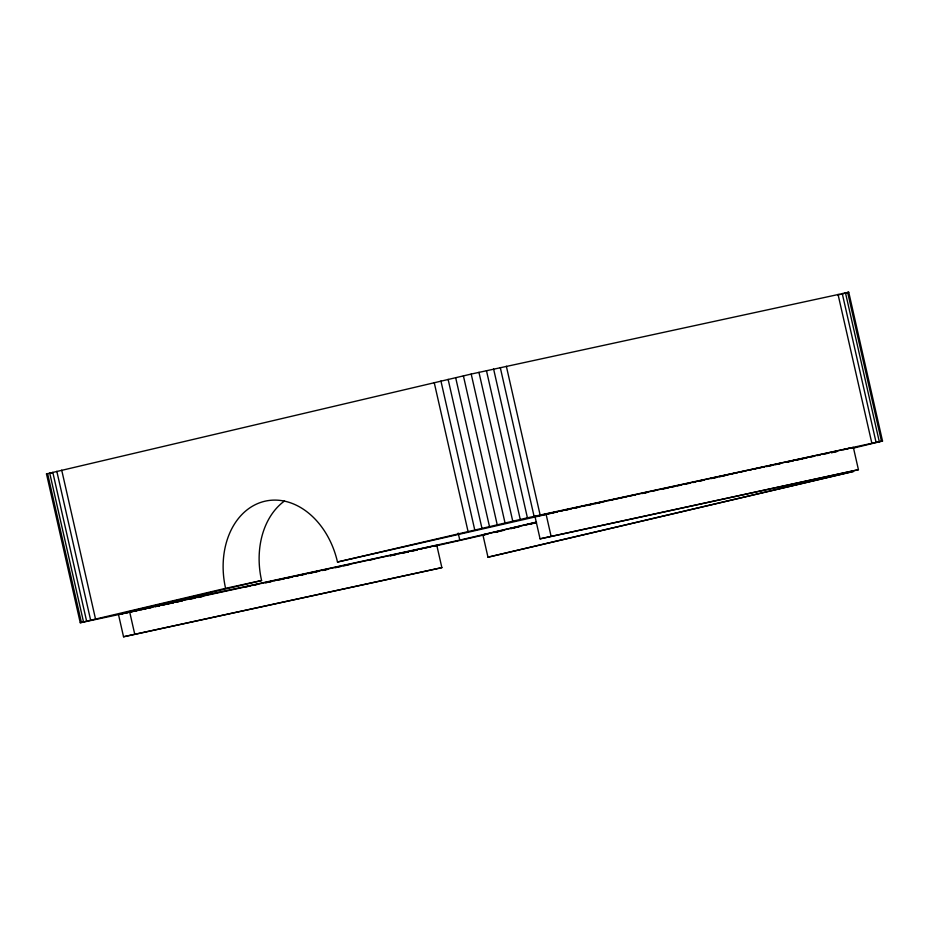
<?xml version="1.0" encoding="UTF-8"?>
<svg xmlns="http://www.w3.org/2000/svg" width="929" height="929" viewBox="0 0 929 929"><rect width="100%" height="100%" fill="white"/><g stroke="black" fill="none" stroke-linecap="round" stroke-linejoin="round"><path stroke-width="1.39" d="M138.363 610.353L80.254 622.778L46.496 473.918L471.2 374.062L848.746 292.229L842.115 294.017M852.427 448.359L882.55 441.008L527.417 517.813L337.482 562.022A75.806 57.47 77.8 0 0 264.742 501.265A75.806 57.47 77.8 0 0 225.584 588.336L80.3 622.697M46.45 473.999L47.449 473.848M837.877 295.039L840.002 294.528M284.518 500.975A75.806 57.47 77.8 0 0 261.583 580.532L126.228 612.362L459.797 540.121L535.836 522.249M118.471 614.452L436.793 545.311L441.867 567.631L123.545 636.771L118.471 614.452L152.426 607.101M534.999 516.524L853.356 447.383L858.431 469.702L540.063 538.843L534.999 516.524L540.666 515.305M425.494 547.971L431.149 546.647M843.648 449.671L849.199 448.359M831.525 452.737L837.157 451.413M487.98 557.191L853.461 471.444L487.98 557.191L482.906 534.872L536.556 522.261M494.007 532.445L499.651 531.109M510.95 528.462L519.416 526.464M526.476 524.804L534.953 522.818M495.262 532.329L503.739 530.331M510.799 528.671L519.265 526.685M530.564 524.026L536.207 522.702M123.545 636.771L441.867 567.631M540.063 538.843L858.431 469.702M487.179 534.21L434.145 546.264M543.488 514.689L549.155 513.458M551.989 512.854L557.655 511.624M564.727 510.091L570.394 508.86M573.228 508.256L578.895 507.025M581.728 506.41L591.634 504.261M594.467 503.646L600.134 502.426M602.967 501.811L605.789 501.195M608.623 500.58L618.54 498.443M621.373 497.828L627.029 496.597M629.862 495.981L635.529 494.762M642.613 493.229L648.268 491.998M651.101 491.383L656.768 490.164M697.83 481.268L703.497 480.038M710.569 478.505L716.236 477.285M719.069 476.67L724.736 475.439M727.558 474.824L737.475 472.687M740.308 472.071L745.975 470.84M748.797 470.225L751.631 469.621M754.464 469.006L764.381 466.857M767.215 466.242L772.87 465.011M775.703 464.407L781.37 463.176M788.454 461.643L794.109 460.412M796.943 459.809L802.61 458.578M557.272 511.914L337.482 562.022M560.106 511.298L562.928 510.683M565.761 510.079L571.416 508.848M574.238 508.233L579.893 507.013M586.954 505.481L592.609 504.261M595.443 503.646L601.098 502.426M642.078 493.543L647.734 492.324M663.283 488.956L668.938 487.737M671.76 487.121L674.593 486.506M677.415 485.89L681.654 484.973M684.487 484.369L690.142 483.138M692.964 482.523L695.798 481.919M698.62 481.303L704.275 480.084M711.347 478.551L716.991 477.32M719.824 476.716L725.479 475.485M766.46 466.613L772.115 465.383M774.949 464.779L780.604 463.548M787.664 462.015L793.32 460.796M796.153 460.18L807.452 457.73M810.285 457.126L814.524 456.209M817.346 455.593L820.179 454.978M823.001 454.374L828.656 453.143M831.478 452.528L837.134 451.308M225.584 588.336L261.583 580.532M482.906 534.872L488.445 533.676M155.259 606.486L160.914 605.267M163.748 604.651L173.653 602.503M176.475 601.899L182.142 600.668M197.703 597.301L203.358 596.07M244.397 587.186L250.052 585.967M252.885 585.351L258.541 584.12M265.613 582.588L271.28 581.368M274.101 580.753L276.935 580.137M279.768 579.533L292.496 576.77M295.329 576.154L298.163 575.55M300.984 574.935L306.651 573.704M309.473 573.1L319.379 570.952M322.212 570.336L327.867 569.117M368.906 560.222L374.561 559.003M390.122 555.635L395.789 554.404M398.611 553.789L408.516 551.652M411.35 551.036L417.005 549.805M419.838 549.202L422.672 548.586M141.196 609.738L146.863 608.518M149.697 607.903L152.519 607.287M155.352 606.672L159.602 605.754M162.436 605.139L173.758 602.689M176.591 602.073L182.258 600.854M189.33 599.321L194.997 598.09M197.831 597.486L203.486 596.255M265.787 582.762L271.442 581.542M278.526 580.01L284.181 578.779M287.015 578.163L292.681 576.944M295.515 576.328L298.348 575.713M301.17 575.097L305.42 574.18M308.254 573.565L319.576 571.114M322.409 570.499L328.076 569.28M335.148 567.747L340.815 566.516M343.649 565.9L349.304 564.681M390.366 555.786L396.033 554.567M403.105 553.034L408.772 551.803M411.605 551.187L417.26 549.968M50.48 473.244L52.477 472.838M848.746 292.229L882.527 441.089M847.654 292.403L881.458 441.182M845.471 292.832L879.275 441.612M842.243 293.494L876.047 442.274M838.039 294.388L871.843 443.168M546.02 513.934L551.083 536.254M506.34 366.223L540.132 515.003M500.278 367.559L534.082 516.338M493.613 369.034L527.417 517.813M486.459 370.636L520.252 519.416M478.946 372.32L512.738 521.099M471.2 374.062L505.004 522.841M463.397 375.839L497.189 524.618M455.651 377.604L489.444 526.383M448.115 379.346L481.907 528.125M440.927 381.006L474.719 529.785M434.215 382.562L468.019 531.342M458.194 533.083L459.797 540.121M129.654 611.828L134.728 634.147M61.709 470.144L95.501 618.923M56.82 471.305L90.624 620.084M52.79 472.28L86.594 621.06M49.701 473.047L83.494 621.826M47.588 473.604L81.392 622.384"/></g></svg>
